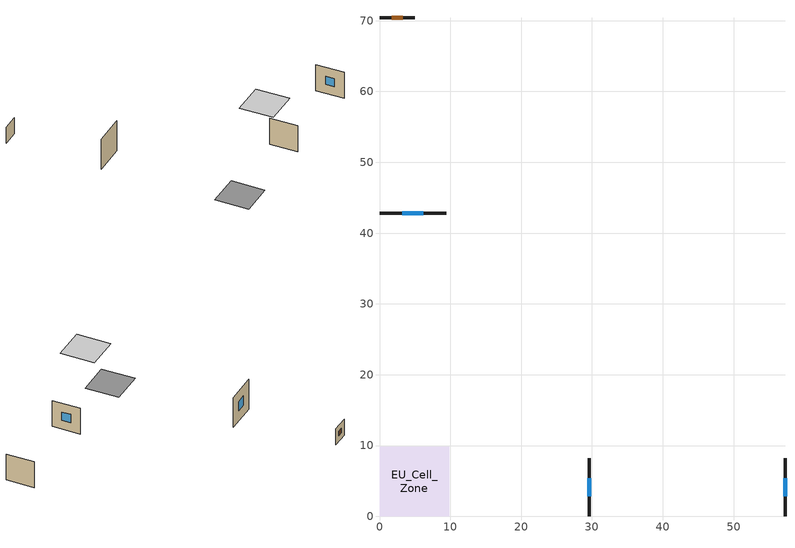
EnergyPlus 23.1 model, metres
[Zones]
EU_Cell_Zone
 floor othersidecoefficients (EU_IT.MidClim.SFH-TH.08.Gen.ReEx.001.001_floor_1_Construction): 0,0 9.82,0 9.82,9.82 0,9.82 z0
 wall outside (EU_IT.MidClim.SFH-TH.08.Gen.ReEx.001.001_wall_1_east_1_Construction): 29.64,0 29.64,8.18 z0:8.18
 wall outside (EU_IT.MidClim.SFH-TH.08.Gen.ReEx.001.001_wall_1_south_2_Construction): 9.44,42.81 0,42.81 z0:9.44
 wall outside (EU_IT.MidClim.SFH-TH.08.Gen.ReEx.001.001_wall_1_west_3_Construction): 57.25,8.18 57.25,0 z0:8.18
 wall outside (EU_IT.MidClim.SFH-TH.08.Gen.ReEx.001.001_wall_1_south_4_Construction): 4.96,70.43 0,70.43 z0:4.96
 window (EU_IT.MidClim.SFH-TH.08.Gen.ReEx.001.001_window_east_1_Construction): 29.64,2.81 29.64,5.37 z2.81:5.37
 window (EU_IT.MidClim.SFH-TH.08.Gen.ReEx.001.001_window_south_2_Construction): 6.19,42.81 3.25,42.81 z3.25:6.19
 window (EU_IT.MidClim.SFH-TH.08.Gen.ReEx.001.001_window_west_3_Construction): 57.25,5.37 57.25,2.81 z2.81:5.37
 door (EU_IT.MidClim.SFH-TH.08.Gen.ReEx.001.001_door_south_4_Construction): 3.26,70.43 1.71,70.43 z1.71:3.26
 ceiling othersidecoefficients (EU_IT.MidClim.SFH-TH.08.Gen.ReEx.001.001_roof_2_Construction): 14.82,0 24.64,0 24.64,9.82 14.82,9.82 z20
[Building]
EU Step8 Campaign Cell: North Axis=0; Terrain=City; Solar Distribution=FullExterior
[Site:Location]
Bologna: Latitude=44.5; Longitude=11.25; Time Zone=1; Elevation=37
[SizingPeriod:WeatherFileDays]
AnnualSizingPeriod: Begin Month=1; Begin Day of Month=1; End Month=12; End Day of Month=31; Use Weather File Daylight Saving Period=No; Use Weather File Rain and Snow Indicators=No
[MATERIAL]
EU_InternalMass_Material: Roughness=MediumRough; Thickness=0.1; Conductivity=1; Density=1800; Specific Heat=900; Thermal Absorptance=0.9; Solar Absorptance=0.7; Visible Absorptance=0.7
[MATERIAL:NOMASS] Roughness=MediumRough; Thermal Absorptance=0.9; Solar Absorptance=0.7; Visible Absorptance=0.7
Name | Thermal Resistance
EU_IT.MidClim.SFH-TH.08.Gen.ReEx.001.001_floor_1_NoMass | 3.37412
EU_IT.MidClim.SFH-TH.08.Gen.ReEx.001.001_roof_2_NoMass | 3.71153
EU_IT.MidClim.SFH-TH.08.Gen.ReEx.001.001_wall_1_east_1_NoMass; EU_IT.MidClim.SFH-TH.08.Gen.ReEx.001.001_wall_1_south_2_NoMass; EU_IT.MidClim.SFH-TH.08.Gen.ReEx.001.001_wall_1_west_3_NoMass; EU_IT.MidClim.SFH-TH.08.Gen.ReEx.001.001_wall_1_south_4_NoMass | 2.65109
EU_IT.MidClim.SFH-TH.08.Gen.ReEx.001.001_door_south_4_NoMass | 0.654975
[WINDOWMATERIAL:SIMPLEGLAZINGSYSTEM] UFactor=1.79621; Solar Heat Gain Coefficient=0.67; Visible Transmittance=0.67
EU_IT.MidClim.SFH-TH.08.Gen.ReEx.001.001_window_east_1_SimpleGlazing; EU_IT.MidClim.SFH-TH.08.Gen.ReEx.001.001_window_south_2_SimpleGlazing; EU_IT.MidClim.SFH-TH.08.Gen.ReEx.001.001_window_west_3_SimpleGlazing
[CONSTRUCTION]
EU_IT.MidClim.SFH-TH.08.Gen.ReEx.001.001_floor_1_Construction: EU_IT.MidClim.SFH-TH.08.Gen.ReEx.001.001_floor_1_NoMass
EU_IT.MidClim.SFH-TH.08.Gen.ReEx.001.001_roof_2_Construction: EU_IT.MidClim.SFH-TH.08.Gen.ReEx.001.001_roof_2_NoMass
EU_IT.MidClim.SFH-TH.08.Gen.ReEx.001.001_wall_1_east_1_Construction: EU_IT.MidClim.SFH-TH.08.Gen.ReEx.001.001_wall_1_east_1_NoMass
EU_IT.MidClim.SFH-TH.08.Gen.ReEx.001.001_window_east_1_Construction: EU_IT.MidClim.SFH-TH.08.Gen.ReEx.001.001_window_east_1_SimpleGlazing
EU_IT.MidClim.SFH-TH.08.Gen.ReEx.001.001_wall_1_south_2_Construction: EU_IT.MidClim.SFH-TH.08.Gen.ReEx.001.001_wall_1_south_2_NoMass
EU_IT.MidClim.SFH-TH.08.Gen.ReEx.001.001_window_south_2_Construction: EU_IT.MidClim.SFH-TH.08.Gen.ReEx.001.001_window_south_2_SimpleGlazing
EU_IT.MidClim.SFH-TH.08.Gen.ReEx.001.001_wall_1_west_3_Construction: EU_IT.MidClim.SFH-TH.08.Gen.ReEx.001.001_wall_1_west_3_NoMass
EU_IT.MidClim.SFH-TH.08.Gen.ReEx.001.001_window_west_3_Construction: EU_IT.MidClim.SFH-TH.08.Gen.ReEx.001.001_window_west_3_SimpleGlazing
EU_IT.MidClim.SFH-TH.08.Gen.ReEx.001.001_wall_1_south_4_Construction: EU_IT.MidClim.SFH-TH.08.Gen.ReEx.001.001_wall_1_south_4_NoMass
EU_IT.MidClim.SFH-TH.08.Gen.ReEx.001.001_door_south_4_Construction: EU_IT.MidClim.SFH-TH.08.Gen.ReEx.001.001_door_south_4_NoMass
EU_InternalMass_Construction: EU_InternalMass_Material
[ZONE]
EU_Cell_Zone: Type=1; Multiplier=1; Ceiling Height=1.74632; Volume=607.3; Floor Area=173.88; Part of Total Floor Area=Yes
[INTERNALMASS]
EU_Cell_Zone_EU_InternalMass: Construction=EU_InternalMass_Construction; Zone or ZoneList=EU_Cell_Zone; Surface Area=173.88
[SURFACEPROPERTY:OTHERSIDECOEFFICIENTS] Combined ConvectiveRadiative Film Coefficient=0; Constant Temperature=0; Constant Temperature Coefficient=0; Ground Temperature Coefficient=0; Wind Speed Coefficient=0; Sinusoidal Variation of Constant Temperature Coefficient=No; Period of Sinusoidal Variation=24; Previous Other Side Temperature Coefficient=0
Name | External DryBulb Temperature Coefficient | Zone Air Temperature Coefficient
EU_IT.MidClim.SFH-TH.08.Gen.ReEx.001.001_floor_1_b0.5 | 0.5 | 0.5
EU_IT.MidClim.SFH-TH.08.Gen.ReEx.001.001_roof_2_b0.917431 | 0.917431 | 0.0825688
EU_IT.MidClim.SFH-TH.08.Gen.ReEx.001.001_wall_1_east_1_b1; EU_IT.MidClim.SFH-TH.08.Gen.ReEx.001.001_wall_1_south_2_b1; EU_IT.MidClim.SFH-TH.08.Gen.ReEx.001.001_wall_1_west_3_b1; EU_IT.MidClim.SFH-TH.08.Gen.ReEx.001.001_wall_1_south_4_b1 | 1 | 0
[OTHEREQUIPMENT]
EU_Step8_InternalGain_it__IT.MidClim.SFH-TH.08.Gen.ReEx.001.001__f050_f050: Fuel Type=Electricity; Zone or ZoneList or Space or SpaceList=EU_Cell_Zone; Schedule=EU_Step8_GainSchedule_it__IT.MidClim.SFH-TH.08.Gen.ReEx.001.001__f050_f050; Design Level Calculation Method=Watts/Area; Power per Zone Floor Area=1; Fraction Latent=0; Fraction Radiant=0; Fraction Lost=0; Carbon Dioxide Generation Rate=0; EndUse Subcategory=EU_Step8_InternalGains
[ZONEVENTILATION:DESIGNFLOWRATE]
EU_ConstantAir_EU_Cell_Zone: Zone or ZoneList or Space or SpaceList=EU_Cell_Zone; Schedule=EU_AlwaysOn; Design Flow Rate Calculation Method=AirChanges/Hour; Air Changes per Hour=0.404146; Ventilation Type=Natural; Fan Pressure Rise=0; Fan Total Efficiency=1; Constant Term Coefficient=1; Temperature Term Coefficient=0; Velocity Term Coefficient=0; Velocity Squared Term Coefficient=0; Minimum Indoor Temperature=-100; Maximum Indoor Temperature=100; Delta Temperature=-100; Minimum Outdoor Temperature=-100; Maximum Outdoor Temperature=100; Maximum Wind Speed=40
[HVACTEMPLATE:THERMOSTAT]
EU_HeatOnly_EU_Cell_Zone: Constant Heating Setpoint=20; Constant Cooling Setpoint=50
[HVACTEMPLATE:ZONE:IDEALLOADSAIRSYSTEM]
EU_Cell_Zone: Template Thermostat=EU_HeatOnly_EU_Cell_Zone; System Availability Schedule=EU_AlwaysOn; Maximum Heating Supply Air Temperature=50; Minimum Cooling Supply Air Temperature=13; Maximum Heating Supply Air Humidity Ratio=0.0156; Minimum Cooling Supply Air Humidity Ratio=0.0077; Heating Limit=NoLimit; Cooling Limit=NoLimit; Heating Availability Schedule=EU_AlwaysOn; Cooling Availability Schedule=EU_CoolingOff; Dehumidification Control Type=ConstantSensibleHeatRatio; Cooling Sensible Heat Ratio=0.7; Dehumidification Setpoint=60; Humidification Control Type=None; Humidification Setpoint=30; Outdoor Air Method=None; Outdoor Air Flow Rate per Person=0.00944; Outdoor Air Flow Rate per Zone Floor Area=0; Outdoor Air Flow Rate per Zone=0; Demand Controlled Ventilation Type=None; Outdoor Air Economizer Type=NoEconomizer; Heat Recovery Type=None; Sensible Heat Recovery Effectiveness=0.7; Latent Heat Recovery Effectiveness=0.65
[SIZING:ZONE]
EU_Cell_Zone: Zone Cooling Design Supply Air Temperature Input Method=SupplyAirTemperature; Zone Cooling Design Supply Air Temperature=13; Zone Heating Design Supply Air Temperature Input Method=SupplyAirTemperature; Zone Heating Design Supply Air Temperature=50; Zone Cooling Design Supply Air Humidity Ratio=0.008; Zone Heating Design Supply Air Humidity Ratio=0.008; Cooling Design Air Flow Method=DesignDay; Cooling Design Air Flow Rate=0; Cooling Minimum Air Flow per Zone Floor Area=0.000762; Cooling Minimum Air Flow=0; Cooling Minimum Air Flow Fraction=0.2; Heating Design Air Flow Method=DesignDay; Heating Design Air Flow Rate=0; Heating Maximum Air Flow per Zone Floor Area=0.002032; Heating Maximum Air Flow=0.141576; Heating Maximum Air Flow Fraction=0.3; Account for Dedicated Outdoor Air System=No; Dedicated Outdoor Air System Control Strategy=NeutralSupplyAir; Dedicated Outdoor Air Low Setpoint Temperature for Design=autosize; Dedicated Outdoor Air High Setpoint Temperature for Design=autosize; Zone Load Sizing Method=Sensible Load Only No Latent Load; Zone Latent Cooling Design Supply Air Humidity Ratio Input Method=HumidityRatioDifference; Zone Cooling Design Supply Air Humidity Ratio Difference=0.005; Zone Latent Heating Design Supply Air Humidity Ratio Input Method=HumidityRatioDifference; Zone Humidification Design Supply Air Humidity Ratio Difference=0.005
[SCHEDULE:CONSTANT]
Name | Hourly Value
EU_AlwaysOn | 1
EU_CoolingOff | 0
[SCHEDULE:FILE]
EU_Step8_GainSchedule_it__IT.MidClim.SFH-TH.08.Gen.ReEx.001.001__f050_f050: File=C:\Users\o_iseri\Desktop\OpenUBEM\openubem\outputs\eu_certified_rerun_2026-08-28\rep1\schedules\it__IT.MidClim.SFH-TH.08.Gen.ReEx.001.001__f050.csv; Column Number=1; Rows to Skip at Top=0; Number of Hours of Data=8760; Column Separator=Comma; Interpolate to Timestep=No; Minutes per Item=60; Adjust Schedule for Daylight Savings=Yes
